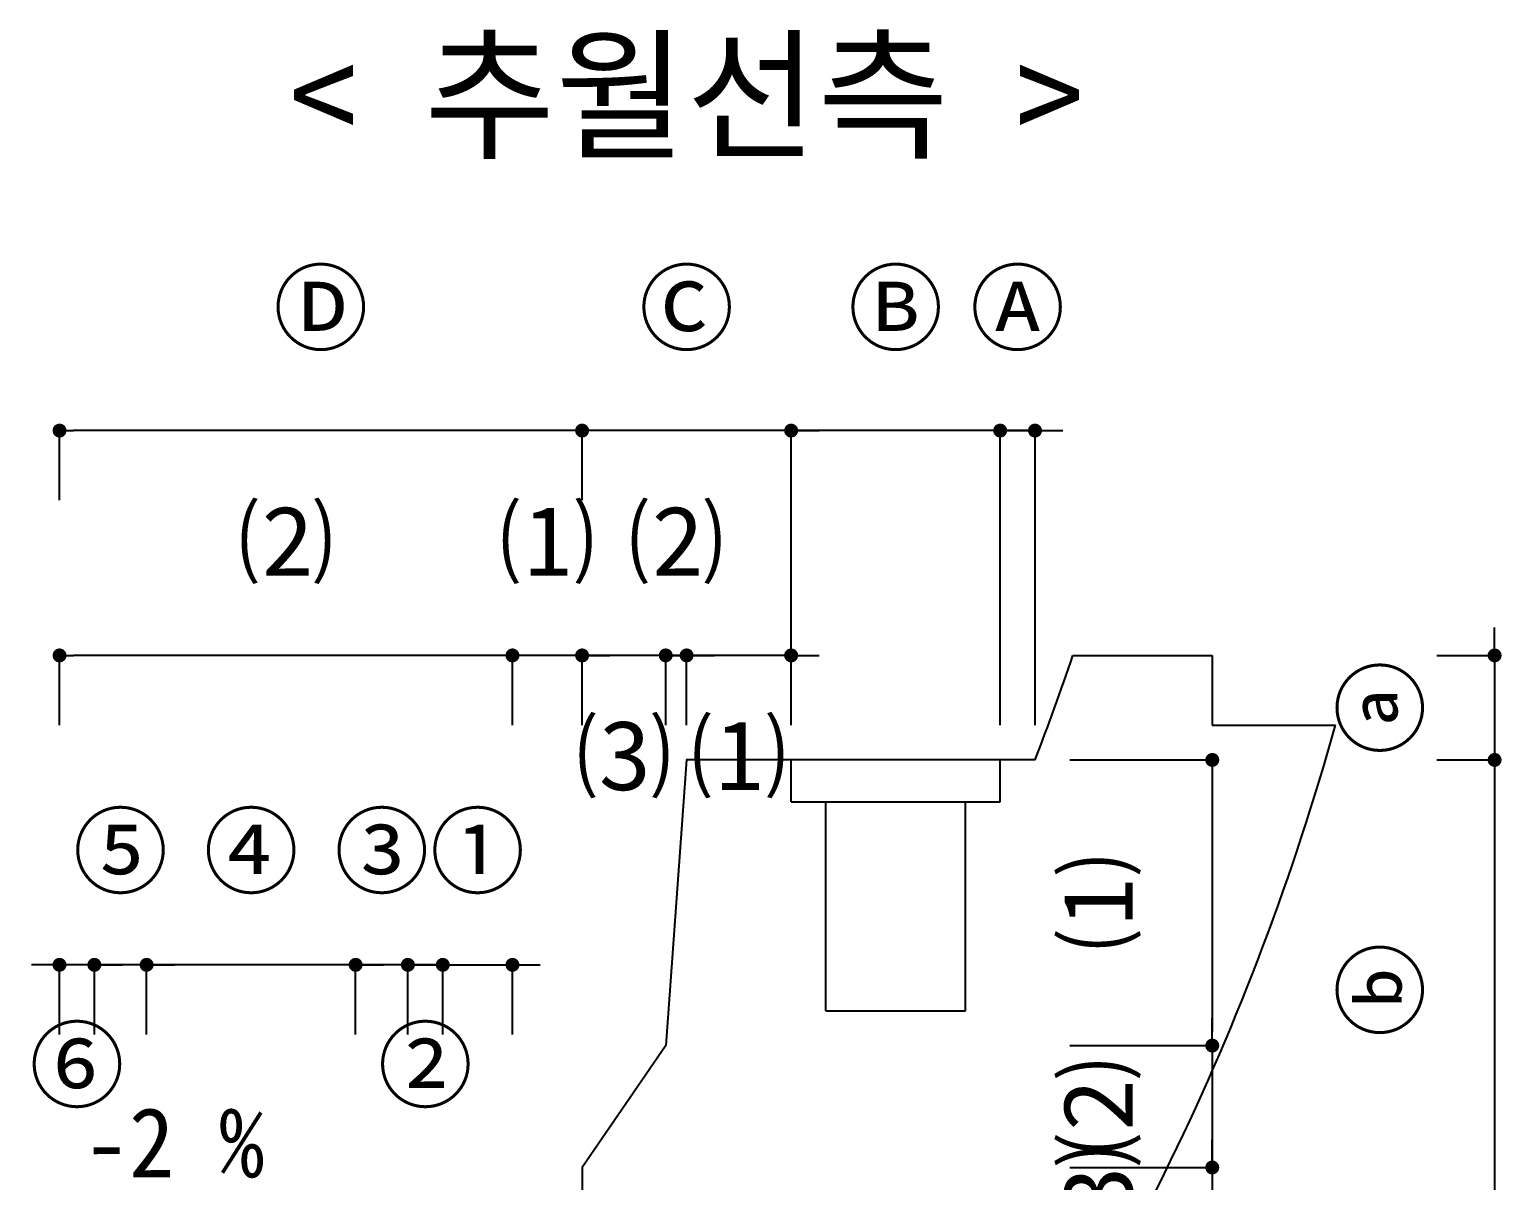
# Model space of a CAD drawing. Header units: millimetres. Extents: x -69382 to 174843, y -46375 to 101648.
# Drawn here: x -22039 to -19927, y -12632 to -10980 of the extents above; entities that cross this region are included whole.
import ezdxf
from ezdxf.enums import TextEntityAlignment as Align

# ---------------------------------------------------------------- set-up
doc = ezdxf.new("R2010")
doc.units = ezdxf.units.MM
doc.header["$LTSCALE"] = 1000
for name, color, linetype in [('CS-CONC-MAJR', 4, 'Continuous'), ('CS-LEAT', 3, 'Continuous'), ('CST-01-02-02-G05-CS-CONC', 4, 'Continuous'), ('DIM1', 1, 'Continuous')]:
    doc.layers.add(name, color=color, linetype=linetype)
doc.styles.add('WGTXT', font='DotumChe.ttf')
doc.dimstyles.new('DIM-01', dxfattribs={"dimscale": 100, "dimtxt": 3, "dimasz": 0.6, "dimexe": 0, "dimexo": 0, "dimgap": 1, "dimtad": 1, "dimdec": 0, "dimrnd": 0.001, "dimzin": 1, "dimdsep": 46, "dimlunit": 6, "dimtxsty": 'WGTXT', "dimblk": 'DOT', "dimcen": 0, "dimclrd": 1, "dimclre": 1, "dimclrt": 3, "dimadec": 4, "dimazin": 0, "dimtfac": 1, "dimtdec": 0, "dimtix": 1, "dimtmove": 2, "dimatfit": 3, "dimldrblk": 'DOT', "dimfxl": 1.5, "dimlwd": -1, "dimarcsym": 0})

# ---------------------------------------------------------------- blocks, each defined once
blk = doc.blocks.new('_Dot')
at = {"layer": 'DIM1'}
blk.add_line((0, 0), (-1, 0), dxfattribs=at)
at = {"layer": 'DIM1', "const_width": 0.5}
blk.add_lwpolyline([(-0.25, 0, 1), (0.25, 0, 1)], format="xyb", close=True, dxfattribs=at)
blk = doc.blocks.new('*D178')
at = {"color": 1, "transparency": 16777216}
for p, q in [((-20666.2, -11555.8), (-20686.2, -11555.8)), ((-20596.2, -11555.8), (-20646.2, -11555.8)), ((-20576.2, -11555.8), (-20556.2, -11555.8))]:
    blk.add_line(p, q, dxfattribs=at)
at = {"color": 1, "linetype": 'ByBlock', "lineweight": -2, "transparency": 16777216}
for p, q in [((-20646.2, -11978.5), (-20646.2, -11555.8)), ((-20596.2, -11978.5), (-20596.2, -11555.8))]:
    blk.add_line(p, q, dxfattribs=at)
at = {"layer": 'Defpoints', "color": 0, "linetype": 'ByBlock', "transparency": 16777216}
for p in [(-20646.2, -11555.8), (-20646.2, -12028.5), (-20596.2, -12028.5)]:
    blk.add_point(p, dxfattribs=at)
at = {"color": 1, "linetype": 'ByBlock', "transparency": 16777216, "xscale": 20, "yscale": 20, "zscale": 20}
blk.add_blockref('_Dot', (-20646.2, -11555.8), dxfattribs=at)
at = {"color": 1, "linetype": 'ByBlock', "transparency": 16777216, "xscale": 20, "yscale": 20, "zscale": 20, "rotation": 180}
blk.add_blockref('_Dot', (-20596.2, -11555.8), dxfattribs=at)
at = {"color": 3, "linetype": 'ByBlock', "transparency": 16777216, "insert": (-20621.2, -11385.9), "char_height": 100, "attachment_point": 5, "style": 'WGTXT'}
blk.add_mtext('Ⓐ', dxfattribs=at)
blk = doc.blocks.new('*D160')
at = {"color": 1, "transparency": 16777216}
for p, q in [((-20966.2, -11555.8), (-20986.2, -11555.8)), ((-20646.2, -11555.8), (-20946.2, -11555.8)), ((-20626.2, -11555.8), (-20606.2, -11555.8))]:
    blk.add_line(p, q, dxfattribs=at)
at = {"color": 1, "linetype": 'ByBlock', "lineweight": -2, "transparency": 16777216}
for p, q in [((-20946.2, -11978.5), (-20946.2, -11555.8)), ((-20646.2, -11978.5), (-20646.2, -11555.8))]:
    blk.add_line(p, q, dxfattribs=at)
at = {"layer": 'Defpoints', "color": 0, "linetype": 'ByBlock', "transparency": 16777216}
for p in [(-20946.2, -11555.8), (-20946.2, -12028.5), (-20646.2, -12028.5)]:
    blk.add_point(p, dxfattribs=at)
at = {"color": 1, "linetype": 'ByBlock', "transparency": 16777216, "xscale": 20, "yscale": 20, "zscale": 20}
blk.add_blockref('_Dot', (-20946.2, -11555.8), dxfattribs=at)
at = {"color": 1, "linetype": 'ByBlock', "transparency": 16777216, "xscale": 20, "yscale": 20, "zscale": 20, "rotation": 180}
blk.add_blockref('_Dot', (-20646.2, -11555.8), dxfattribs=at)
at = {"color": 3, "linetype": 'ByBlock', "transparency": 16777216, "insert": (-20796.2, -11385.9), "char_height": 100, "attachment_point": 5, "style": 'WGTXT'}
blk.add_mtext('Ⓑ', dxfattribs=at)
blk = doc.blocks.new('*D165')
at = {"color": 1, "transparency": 16777216}
for p, q in [((-21146.2, -11878.5), (-21166.2, -11878.5)), ((-21096.2, -11878.5), (-21126.2, -11878.5)), ((-21076.2, -11878.5), (-21056.2, -11878.5))]:
    blk.add_line(p, q, dxfattribs=at)
at = {"color": 1, "linetype": 'ByBlock', "lineweight": -2, "transparency": 16777216}
for p, q in [((-21126.2, -11978.5), (-21126.2, -11878.5)), ((-21096.2, -11978.5), (-21096.2, -11878.5))]:
    blk.add_line(p, q, dxfattribs=at)
at = {"layer": 'Defpoints', "color": 0, "linetype": 'ByBlock', "transparency": 16777216}
for p in [(-21126.2, -11878.5), (-21126.2, -12028.5), (-21096.2, -12028.5)]:
    blk.add_point(p, dxfattribs=at)
at = {"color": 1, "linetype": 'ByBlock', "transparency": 16777216, "xscale": 20, "yscale": 20, "zscale": 20}
blk.add_blockref('_Dot', (-21126.2, -11878.5), dxfattribs=at)
at = {"color": 1, "linetype": 'ByBlock', "transparency": 16777216, "xscale": 20, "yscale": 20, "zscale": 20, "rotation": 180}
blk.add_blockref('_Dot', (-21096.2, -11878.5), dxfattribs=at)
at = {"color": 3, "linetype": 'ByBlock', "transparency": 16777216, "insert": (-21111.2, -11720.9), "char_height": 100, "attachment_point": 5, "style": 'WGTXT'}
blk.add_mtext('⑵', dxfattribs=at)
blk = doc.blocks.new('*D166')
at = {"color": 1, "transparency": 16777216}
for p, q in [((-21266.2, -11878.5), (-21286.2, -11878.5)), ((-21126.2, -11878.5), (-21246.2, -11878.5)), ((-21106.2, -11878.5), (-21086.2, -11878.5))]:
    blk.add_line(p, q, dxfattribs=at)
at = {"color": 1, "linetype": 'ByBlock', "lineweight": -2, "transparency": 16777216}
for p, q in [((-21246.2, -11978.5), (-21246.2, -11878.5)), ((-21126.2, -11978.5), (-21126.2, -11878.5))]:
    blk.add_line(p, q, dxfattribs=at)
at = {"layer": 'Defpoints', "color": 0, "linetype": 'ByBlock', "transparency": 16777216}
for p in [(-21246.2, -11878.5), (-21246.2, -12028.5), (-21126.2, -12028.5)]:
    blk.add_point(p, dxfattribs=at)
at = {"color": 1, "linetype": 'ByBlock', "transparency": 16777216, "xscale": 20, "yscale": 20, "zscale": 20}
blk.add_blockref('_Dot', (-21246.2, -11878.5), dxfattribs=at)
at = {"color": 1, "linetype": 'ByBlock', "transparency": 16777216, "xscale": 20, "yscale": 20, "zscale": 20, "rotation": 180}
blk.add_blockref('_Dot', (-21126.2, -11878.5), dxfattribs=at)
at = {"color": 3, "linetype": 'ByBlock', "transparency": 16777216, "insert": (-21186.2, -12028.5), "char_height": 100, "attachment_point": 5, "style": 'WGTXT'}
blk.add_mtext('⑶', dxfattribs=at)
blk = doc.blocks.new('*D167')
at = {"color": 1, "transparency": 16777216}
for p, q in [((-21366.2, -11878.5), (-21386.2, -11878.5)), ((-21246.2, -11878.5), (-21346.2, -11878.5)), ((-21226.2, -11878.5), (-21206.2, -11878.5))]:
    blk.add_line(p, q, dxfattribs=at)
at = {"color": 1, "linetype": 'ByBlock', "lineweight": -2, "transparency": 16777216}
for p, q in [((-21346.2, -11978.5), (-21346.2, -11878.5)), ((-21246.2, -11978.5), (-21246.2, -11878.5))]:
    blk.add_line(p, q, dxfattribs=at)
at = {"layer": 'Defpoints', "color": 0, "linetype": 'ByBlock', "transparency": 16777216}
for p in [(-21346.2, -11878.5), (-21346.2, -12028.5), (-21246.2, -12028.5)]:
    blk.add_point(p, dxfattribs=at)
at = {"color": 1, "linetype": 'ByBlock', "transparency": 16777216, "xscale": 20, "yscale": 20, "zscale": 20}
blk.add_blockref('_Dot', (-21346.2, -11878.5), dxfattribs=at)
at = {"color": 1, "linetype": 'ByBlock', "transparency": 16777216, "xscale": 20, "yscale": 20, "zscale": 20, "rotation": 180}
blk.add_blockref('_Dot', (-21246.2, -11878.5), dxfattribs=at)
at = {"color": 3, "linetype": 'ByBlock', "transparency": 16777216, "insert": (-21296.2, -11720.9), "char_height": 100, "attachment_point": 5, "style": 'WGTXT'}
blk.add_mtext('⑴', dxfattribs=at)
blk = doc.blocks.new('*D168')
at = {"color": 1, "linetype": 'ByBlock', "lineweight": -2, "transparency": 16777216}
for p, q in [((-21996.2, -11978.5), (-21996.2, -11878.5)), ((-21346.2, -11978.5), (-21346.2, -11878.5))]:
    blk.add_line(p, q, dxfattribs=at)
at = {"color": 1, "transparency": 16777216}
blk.add_line((-21366.2, -11878.5), (-21976.2, -11878.5), dxfattribs=at)
at = {"layer": 'Defpoints', "color": 0, "linetype": 'ByBlock', "transparency": 16777216}
for p in [(-21996.2, -11878.5), (-21996.2, -12028.5), (-21346.2, -12028.5)]:
    blk.add_point(p, dxfattribs=at)
at = {"color": 1, "linetype": 'ByBlock', "transparency": 16777216, "xscale": 20, "yscale": 20, "zscale": 20, "rotation": 180}
blk.add_blockref('_Dot', (-21996.2, -11878.5), dxfattribs=at)
at = {"color": 1, "linetype": 'ByBlock', "transparency": 16777216, "xscale": 20, "yscale": 20, "zscale": 20}
blk.add_blockref('_Dot', (-21346.2, -11878.5), dxfattribs=at)
at = {"color": 3, "linetype": 'ByBlock', "transparency": 16777216, "insert": (-21671.2, -11720.9), "char_height": 100, "attachment_point": 5, "style": 'WGTXT'}
blk.add_mtext('⑵', dxfattribs=at)
blk = doc.blocks.new('*D169')
at = {"color": 1, "transparency": 16777216}
for p, q in [((-21266.2, -11555.8), (-21286.2, -11555.8)), ((-20946.2, -11555.8), (-21246.2, -11555.8)), ((-20926.2, -11555.8), (-20906.2, -11555.8))]:
    blk.add_line(p, q, dxfattribs=at)
at = {"color": 1, "linetype": 'ByBlock', "lineweight": -2, "transparency": 16777216}
for p, q in [((-21246.2, -11655.8), (-21246.2, -11555.8)), ((-20946.2, -11655.8), (-20946.2, -11555.8))]:
    blk.add_line(p, q, dxfattribs=at)
at = {"layer": 'Defpoints', "color": 0, "linetype": 'ByBlock', "transparency": 16777216}
for p in [(-21246.2, -11555.8), (-21246.2, -11705.8), (-20946.2, -11705.8)]:
    blk.add_point(p, dxfattribs=at)
at = {"color": 1, "linetype": 'ByBlock', "transparency": 16777216, "xscale": 20, "yscale": 20, "zscale": 20}
blk.add_blockref('_Dot', (-21246.2, -11555.8), dxfattribs=at)
at = {"color": 1, "linetype": 'ByBlock', "transparency": 16777216, "xscale": 20, "yscale": 20, "zscale": 20, "rotation": 180}
blk.add_blockref('_Dot', (-20946.2, -11555.8), dxfattribs=at)
at = {"color": 3, "linetype": 'ByBlock', "transparency": 16777216, "insert": (-21096.2, -11385.9), "char_height": 100, "attachment_point": 5, "style": 'WGTXT'}
blk.add_mtext('Ⓒ', dxfattribs=at)
blk = doc.blocks.new('*D162')
at = {"color": 1, "linetype": 'ByBlock', "lineweight": -2, "transparency": 16777216}
for p, q in [((-20546.2, -12028.5), (-20341.8, -12028.5)), ((-20546.2, -12438.5), (-20341.8, -12438.5))]:
    blk.add_line(p, q, dxfattribs=at)
at = {"color": 1, "transparency": 16777216}
blk.add_line((-20341.8, -12048.5), (-20341.8, -12418.5), dxfattribs=at)
at = {"layer": 'Defpoints', "color": 0, "linetype": 'ByBlock', "transparency": 16777216}
for p in [(-20596.2, -12028.5), (-20596.2, -12438.5), (-20341.8, -12438.5)]:
    blk.add_point(p, dxfattribs=at)
at = {"color": 1, "linetype": 'ByBlock', "transparency": 16777216, "xscale": 20, "yscale": 20, "zscale": 20}
for p, rotation in [((-20341.8, -12028.5), 90), ((-20341.8, -12438.5), 270)]:
    blk.add_blockref('_Dot', p, dxfattribs=dict(at, rotation=rotation))
at = {"color": 3, "linetype": 'ByBlock', "transparency": 16777216, "insert": (-20499.4, -12233.5), "char_height": 100, "attachment_point": 5, "rotation": 90, "style": 'WGTXT'}
blk.add_mtext('⑴', dxfattribs=at)
blk = doc.blocks.new('*D163')
at = {"color": 1, "transparency": 16777216}
for p, q in [((-20341.8, -12418.5), (-20341.8, -12398.5)), ((-20341.8, -12438.5), (-20341.8, -12613.5)), ((-20341.8, -12633.5), (-20341.8, -12653.5))]:
    blk.add_line(p, q, dxfattribs=at)
at = {"color": 1, "linetype": 'ByBlock', "lineweight": -2, "transparency": 16777216}
for p, q in [((-20546.2, -12438.5), (-20341.8, -12438.5)), ((-20546.2, -12613.5), (-20341.8, -12613.5))]:
    blk.add_line(p, q, dxfattribs=at)
at = {"layer": 'Defpoints', "color": 0, "linetype": 'ByBlock', "transparency": 16777216}
for p in [(-20596.2, -12438.5), (-20596.2, -12613.5), (-20341.8, -12613.5)]:
    blk.add_point(p, dxfattribs=at)
at = {"color": 1, "linetype": 'ByBlock', "transparency": 16777216, "xscale": 20, "yscale": 20, "zscale": 20}
for p, rotation in [((-20341.8, -12438.5), 270), ((-20341.8, -12613.5), 90)]:
    blk.add_blockref('_Dot', p, dxfattribs=dict(at, rotation=rotation))
at = {"color": 3, "linetype": 'ByBlock', "transparency": 16777216, "insert": (-20499.4, -12526), "char_height": 100, "attachment_point": 5, "rotation": 90, "style": 'WGTXT'}
blk.add_mtext('⑵', dxfattribs=at)
blk = doc.blocks.new('*D164')
at = {"color": 1, "transparency": 16777216}
for p, q in [((-20341.8, -12593.5), (-20341.8, -12573.5)), ((-20341.8, -12613.5), (-20341.8, -12688.5)), ((-20341.8, -12708.5), (-20341.8, -12728.5))]:
    blk.add_line(p, q, dxfattribs=at)
at = {"color": 1, "linetype": 'ByBlock', "lineweight": -2, "transparency": 16777216}
for p, q in [((-20546.2, -12613.5), (-20341.8, -12613.5)), ((-20546.2, -12688.5), (-20341.8, -12688.5))]:
    blk.add_line(p, q, dxfattribs=at)
at = {"layer": 'Defpoints', "color": 0, "linetype": 'ByBlock', "transparency": 16777216}
for p in [(-20596.2, -12613.5), (-20596.2, -12688.5), (-20341.8, -12688.5)]:
    blk.add_point(p, dxfattribs=at)
at = {"color": 1, "linetype": 'ByBlock', "transparency": 16777216, "xscale": 20, "yscale": 20, "zscale": 20}
for p, rotation in [((-20341.8, -12613.5), 270), ((-20341.8, -12688.5), 90)]:
    blk.add_blockref('_Dot', p, dxfattribs=dict(at, rotation=rotation))
at = {"color": 3, "linetype": 'ByBlock', "transparency": 16777216, "insert": (-20499.4, -12651), "char_height": 100, "attachment_point": 5, "rotation": 90, "style": 'WGTXT'}
blk.add_mtext('⑶', dxfattribs=at)
blk = doc.blocks.new('*D156')
at = {"color": 1, "transparency": 16777216}
for p, q in [((-19936.6, -11858.5), (-19936.6, -11838.5)), ((-19936.6, -11878.5), (-19936.6, -12028.5)), ((-19936.6, -12048.5), (-19936.6, -12068.5))]:
    blk.add_line(p, q, dxfattribs=at)
at = {"color": 1, "linetype": 'ByBlock', "lineweight": -2, "transparency": 16777216}
for p, q in [((-20019.7, -11878.5), (-19936.6, -11878.5)), ((-20019.7, -12028.5), (-19936.6, -12028.5))]:
    blk.add_line(p, q, dxfattribs=at)
at = {"layer": 'Defpoints', "color": 0, "linetype": 'ByBlock', "transparency": 16777216}
for p in [(-20069.7, -11878.5), (-20069.7, -12028.5), (-19936.6, -12028.5)]:
    blk.add_point(p, dxfattribs=at)
at = {"color": 1, "linetype": 'ByBlock', "transparency": 16777216, "xscale": 20, "yscale": 20, "zscale": 20}
for p, rotation in [((-19936.6, -11878.5), 270), ((-19936.6, -12028.5), 90)]:
    blk.add_blockref('_Dot', p, dxfattribs=dict(at, rotation=rotation))
at = {"color": 3, "linetype": 'ByBlock', "transparency": 16777216, "insert": (-20093.7, -11953.5), "char_height": 100, "attachment_point": 5, "rotation": 90, "style": 'WGTXT'}
blk.add_mtext('ⓐ', dxfattribs=at)
blk = doc.blocks.new('*D157')
at = {"color": 1, "linetype": 'ByBlock', "lineweight": -2, "transparency": 16777216}
for p, q in [((-20019.7, -12028.5), (-19936.6, -12028.5)), ((-20019.7, -12688.5), (-19936.6, -12688.5))]:
    blk.add_line(p, q, dxfattribs=at)
at = {"color": 1, "transparency": 16777216}
blk.add_line((-19936.6, -12048.5), (-19936.6, -12668.5), dxfattribs=at)
at = {"layer": 'Defpoints', "color": 0, "linetype": 'ByBlock', "transparency": 16777216}
for p in [(-20069.7, -12028.5), (-20069.7, -12688.5), (-19936.6, -12688.5)]:
    blk.add_point(p, dxfattribs=at)
at = {"color": 1, "linetype": 'ByBlock', "transparency": 16777216, "xscale": 20, "yscale": 20, "zscale": 20}
for p, rotation in [((-19936.6, -12028.5), 90), ((-19936.6, -12688.5), 270)]:
    blk.add_blockref('_Dot', p, dxfattribs=dict(at, rotation=rotation))
at = {"color": 3, "linetype": 'ByBlock', "transparency": 16777216, "insert": (-20093.7, -12358.5), "char_height": 100, "attachment_point": 5, "rotation": 90, "style": 'WGTXT'}
blk.add_mtext('ⓑ', dxfattribs=at)
blk = doc.blocks.new('*D145')
at = {"color": 1, "transparency": 16777216}
for p, q in [((-21591.2, -12322.6), (-21611.2, -12322.6)), ((-21496.2, -12322.6), (-21571.2, -12322.6)), ((-21476.2, -12322.6), (-21456.2, -12322.6))]:
    blk.add_line(p, q, dxfattribs=at)
at = {"color": 1, "linetype": 'ByBlock', "lineweight": -2, "transparency": 16777216}
for p, q in [((-21571.2, -12422.6), (-21571.2, -12322.6)), ((-21496.2, -12422.6), (-21496.2, -12322.6))]:
    blk.add_line(p, q, dxfattribs=at)
at = {"layer": 'Defpoints', "color": 0, "linetype": 'ByBlock', "transparency": 16777216}
for p in [(-21571.2, -12322.6), (-21571.2, -12472.6), (-21496.2, -12472.6)]:
    blk.add_point(p, dxfattribs=at)
at = {"color": 1, "linetype": 'ByBlock', "transparency": 16777216, "xscale": 20, "yscale": 20, "zscale": 20}
blk.add_blockref('_Dot', (-21571.2, -12322.6), dxfattribs=at)
at = {"color": 1, "linetype": 'ByBlock', "transparency": 16777216, "xscale": 20, "yscale": 20, "zscale": 20, "rotation": 180}
blk.add_blockref('_Dot', (-21496.2, -12322.6), dxfattribs=at)
at = {"color": 3, "linetype": 'ByBlock', "transparency": 16777216, "insert": (-21533.7, -12165.5), "char_height": 100, "attachment_point": 5, "style": 'WGTXT'}
blk.add_mtext('③', dxfattribs=at)
blk = doc.blocks.new('*D146')
at = {"color": 1, "transparency": 16777216}
for p, q in [((-21891.2, -12322.6), (-21911.2, -12322.6)), ((-21571.2, -12322.6), (-21871.2, -12322.6)), ((-21551.2, -12322.6), (-21531.2, -12322.6))]:
    blk.add_line(p, q, dxfattribs=at)
at = {"color": 1, "linetype": 'ByBlock', "lineweight": -2, "transparency": 16777216}
for p, q in [((-21871.2, -12422.6), (-21871.2, -12322.6)), ((-21571.2, -12422.6), (-21571.2, -12322.6))]:
    blk.add_line(p, q, dxfattribs=at)
at = {"layer": 'Defpoints', "color": 0, "linetype": 'ByBlock', "transparency": 16777216}
for p in [(-21871.2, -12322.6), (-21871.2, -12472.6), (-21571.2, -12472.6)]:
    blk.add_point(p, dxfattribs=at)
at = {"color": 1, "linetype": 'ByBlock', "transparency": 16777216, "xscale": 20, "yscale": 20, "zscale": 20}
blk.add_blockref('_Dot', (-21871.2, -12322.6), dxfattribs=at)
at = {"color": 1, "linetype": 'ByBlock', "transparency": 16777216, "xscale": 20, "yscale": 20, "zscale": 20, "rotation": 180}
blk.add_blockref('_Dot', (-21571.2, -12322.6), dxfattribs=at)
at = {"color": 3, "linetype": 'ByBlock', "transparency": 16777216, "insert": (-21721.2, -12165.5), "char_height": 100, "attachment_point": 5, "style": 'WGTXT'}
blk.add_mtext('④', dxfattribs=at)
blk = doc.blocks.new('*D147')
at = {"color": 1, "transparency": 16777216}
for p, q in [((-21966.2, -12322.6), (-21986.2, -12322.6)), ((-21871.2, -12322.6), (-21946.2, -12322.6)), ((-21851.2, -12322.6), (-21831.2, -12322.6))]:
    blk.add_line(p, q, dxfattribs=at)
at = {"color": 1, "linetype": 'ByBlock', "lineweight": -2, "transparency": 16777216}
for p, q in [((-21946.2, -12422.6), (-21946.2, -12322.6)), ((-21871.2, -12422.6), (-21871.2, -12322.6))]:
    blk.add_line(p, q, dxfattribs=at)
at = {"layer": 'Defpoints', "color": 0, "linetype": 'ByBlock', "transparency": 16777216}
for p in [(-21946.2, -12322.6), (-21946.2, -12472.6), (-21871.2, -12472.6)]:
    blk.add_point(p, dxfattribs=at)
at = {"color": 1, "linetype": 'ByBlock', "transparency": 16777216, "xscale": 20, "yscale": 20, "zscale": 20}
blk.add_blockref('_Dot', (-21946.2, -12322.6), dxfattribs=at)
at = {"color": 1, "linetype": 'ByBlock', "transparency": 16777216, "xscale": 20, "yscale": 20, "zscale": 20, "rotation": 180}
blk.add_blockref('_Dot', (-21871.2, -12322.6), dxfattribs=at)
at = {"color": 3, "linetype": 'ByBlock', "transparency": 16777216, "insert": (-21908.7, -12165.5), "char_height": 100, "attachment_point": 5, "style": 'WGTXT'}
blk.add_mtext('⑤', dxfattribs=at)
blk = doc.blocks.new('*D154')
at = {"color": 1, "transparency": 16777216}
for p, q in [((-22016.2, -12322.6), (-22036.2, -12322.6)), ((-21946.2, -12322.6), (-21996.2, -12322.6)), ((-21926.2, -12322.6), (-21906.2, -12322.6))]:
    blk.add_line(p, q, dxfattribs=at)
at = {"color": 1, "linetype": 'ByBlock', "lineweight": -2, "transparency": 16777216}
for p, q in [((-21996.2, -12422.6), (-21996.2, -12322.6)), ((-21946.2, -12422.6), (-21946.2, -12322.6))]:
    blk.add_line(p, q, dxfattribs=at)
at = {"layer": 'Defpoints', "color": 0, "linetype": 'ByBlock', "transparency": 16777216}
for p in [(-21996.2, -12322.6), (-21996.2, -12472.6), (-21946.2, -12472.6)]:
    blk.add_point(p, dxfattribs=at)
at = {"color": 1, "linetype": 'ByBlock', "transparency": 16777216, "xscale": 20, "yscale": 20, "zscale": 20}
blk.add_blockref('_Dot', (-21996.2, -12322.6), dxfattribs=at)
at = {"color": 1, "linetype": 'ByBlock', "transparency": 16777216, "xscale": 20, "yscale": 20, "zscale": 20, "rotation": 180}
blk.add_blockref('_Dot', (-21946.2, -12322.6), dxfattribs=at)
at = {"color": 3, "linetype": 'ByBlock', "transparency": 16777216, "insert": (-21971.2, -12472.6), "char_height": 100, "attachment_point": 5, "style": 'WGTXT'}
blk.add_mtext('⑥', dxfattribs=at)
blk = doc.blocks.new('*D155')
at = {"color": 1, "transparency": 16777216}
for p, q in [((-21516.2, -12322.6), (-21536.2, -12322.6)), ((-21496.2, -12322.6), (-21446.2, -12322.6)), ((-21426.2, -12322.6), (-21406.2, -12322.6))]:
    blk.add_line(p, q, dxfattribs=at)
at = {"color": 1, "linetype": 'ByBlock', "lineweight": -2, "transparency": 16777216}
for p, q in [((-21496.2, -12422.6), (-21496.2, -12322.6)), ((-21446.2, -12422.6), (-21446.2, -12322.6))]:
    blk.add_line(p, q, dxfattribs=at)
at = {"layer": 'Defpoints', "color": 0, "linetype": 'ByBlock', "transparency": 16777216}
for p in [(-21446.2, -12322.6), (-21496.2, -12472.6), (-21446.2, -12472.6)]:
    blk.add_point(p, dxfattribs=at)
at = {"color": 1, "linetype": 'ByBlock', "transparency": 16777216, "xscale": 20, "yscale": 20, "zscale": 20}
blk.add_blockref('_Dot', (-21496.2, -12322.6), dxfattribs=at)
at = {"color": 1, "linetype": 'ByBlock', "transparency": 16777216, "xscale": 20, "yscale": 20, "zscale": 20, "rotation": 180}
blk.add_blockref('_Dot', (-21446.2, -12322.6), dxfattribs=at)
at = {"color": 3, "linetype": 'ByBlock', "transparency": 16777216, "insert": (-21471.2, -12472.6), "char_height": 100, "attachment_point": 5, "style": 'WGTXT'}
blk.add_mtext('②', dxfattribs=at)
blk = doc.blocks.new('*D153')
at = {"color": 1, "linetype": 'ByBlock', "lineweight": -2, "transparency": 16777216}
for p, q in [((-21996.2, -11655.8), (-21996.2, -11555.8)), ((-21246.2, -11655.8), (-21246.2, -11555.8))]:
    blk.add_line(p, q, dxfattribs=at)
at = {"color": 1, "transparency": 16777216}
blk.add_line((-21266.2, -11555.8), (-21976.2, -11555.8), dxfattribs=at)
at = {"layer": 'Defpoints', "color": 0, "linetype": 'ByBlock', "transparency": 16777216}
for p in [(-21996.2, -11555.8), (-21996.2, -11705.8), (-21246.2, -11705.8)]:
    blk.add_point(p, dxfattribs=at)
at = {"color": 1, "linetype": 'ByBlock', "transparency": 16777216, "xscale": 20, "yscale": 20, "zscale": 20, "rotation": 180}
blk.add_blockref('_Dot', (-21996.2, -11555.8), dxfattribs=at)
at = {"color": 1, "linetype": 'ByBlock', "transparency": 16777216, "xscale": 20, "yscale": 20, "zscale": 20}
blk.add_blockref('_Dot', (-21246.2, -11555.8), dxfattribs=at)
at = {"color": 3, "linetype": 'ByBlock', "transparency": 16777216, "insert": (-21621.2, -11385.9), "char_height": 100, "attachment_point": 5, "style": 'WGTXT'}
blk.add_mtext('Ⓓ', dxfattribs=at)
blk = doc.blocks.new('*D152')
at = {"color": 1, "transparency": 16777216}
for p, q in [((-21466.2, -12322.6), (-21486.2, -12322.6)), ((-21446.2, -12322.6), (-21346.2, -12322.6)), ((-21326.2, -12322.6), (-21306.2, -12322.6))]:
    blk.add_line(p, q, dxfattribs=at)
at = {"color": 1, "linetype": 'ByBlock', "lineweight": -2, "transparency": 16777216}
for p, q in [((-21446.2, -12422.6), (-21446.2, -12322.6)), ((-21346.2, -12422.6), (-21346.2, -12322.6))]:
    blk.add_line(p, q, dxfattribs=at)
at = {"layer": 'Defpoints', "color": 0, "linetype": 'ByBlock', "transparency": 16777216}
for p in [(-21346.2, -12322.6), (-21446.2, -12472.6), (-21346.2, -12472.6)]:
    blk.add_point(p, dxfattribs=at)
at = {"color": 1, "linetype": 'ByBlock', "transparency": 16777216, "xscale": 20, "yscale": 20, "zscale": 20}
blk.add_blockref('_Dot', (-21446.2, -12322.6), dxfattribs=at)
at = {"color": 1, "linetype": 'ByBlock', "transparency": 16777216, "xscale": 20, "yscale": 20, "zscale": 20, "rotation": 180}
blk.add_blockref('_Dot', (-21346.2, -12322.6), dxfattribs=at)
at = {"color": 3, "linetype": 'ByBlock', "transparency": 16777216, "insert": (-21396.2, -12165.5), "char_height": 100, "attachment_point": 5, "style": 'WGTXT'}
blk.add_mtext('①', dxfattribs=at)
blk = doc.blocks.new('*D177')
at = {"color": 1, "transparency": 16777216}
for p, q in [((-21116.2, -11878.5), (-21136.2, -11878.5)), ((-20946.2, -11878.5), (-21096.2, -11878.5)), ((-20926.2, -11878.5), (-20906.2, -11878.5))]:
    blk.add_line(p, q, dxfattribs=at)
at = {"color": 1, "linetype": 'ByBlock', "lineweight": -2, "transparency": 16777216}
for p, q in [((-21096.2, -11978.5), (-21096.2, -11878.5)), ((-20946.2, -11978.5), (-20946.2, -11878.5))]:
    blk.add_line(p, q, dxfattribs=at)
at = {"layer": 'Defpoints', "color": 0, "linetype": 'ByBlock', "transparency": 16777216}
for p in [(-21096.2, -11878.5), (-21096.2, -12028.5), (-20946.2, -12028.5)]:
    blk.add_point(p, dxfattribs=at)
at = {"color": 1, "linetype": 'ByBlock', "transparency": 16777216, "xscale": 20, "yscale": 20, "zscale": 20}
blk.add_blockref('_Dot', (-21096.2, -11878.5), dxfattribs=at)
at = {"color": 1, "linetype": 'ByBlock', "transparency": 16777216, "xscale": 20, "yscale": 20, "zscale": 20, "rotation": 180}
blk.add_blockref('_Dot', (-20946.2, -11878.5), dxfattribs=at)
at = {"color": 3, "linetype": 'ByBlock', "transparency": 16777216, "insert": (-21021.2, -12028.5), "char_height": 100, "attachment_point": 5, "style": 'WGTXT'}
blk.add_mtext('⑴', dxfattribs=at)

msp = doc.modelspace()

# ---------------------------------------------------------------- linework, layer by layer
at = {"layer": 'CS-CONC-MAJR'}
for p, q in [((-20946.1794, -12088.4655), (-20946.1794, -12028.4655)), ((-20646.1794, -12088.4655), (-20646.1794, -12028.4655)), ((-20946.1794, -12088.4655), (-20646.1794, -12088.4655)), ((-20896.1794, -12388.4655), (-20896.1794, -12088.4655)), ((-20696.1794, -12388.4655), (-20696.1794, -12088.4655)), ((-20896.1794, -12388.4655), (-20696.1794, -12388.4655))]:
    msp.add_line(p, q, dxfattribs=at)
msp.add_lwpolyline([(-20596.1794, -12028.4655), (-20646.1794, -12028.4655), (-20946.1794, -12028.4655), (-21096.1794, -12028.4655), (-21126.1794, -12438.4655), (-21246.1794, -12613.4655), (-21246.1794, -12688.4655)], dxfattribs=at)
for centre, radius, start, end in [((-23588.8939, -10858.378), 3213.3229, 338.6455617, 341.4908774), ((-23739.6658, -10984.8906), 3710.1417, 323.8125501, 344.4666215)]:
    msp.add_arc(centre, radius, start, end, dxfattribs=at)
at = {"layer": 'CST-01-02-02-G05-CS-CONC'}
for p, q in [((-20541.7861, -11878.4655), (-20341.7861, -11878.4655)), ((-20341.7861, -11878.4655), (-20341.7861, -11978.4655)), ((-20341.7861, -11978.4655), (-20165.0385, -11978.4655))]:
    msp.add_line(p, q, dxfattribs=at)

# ---------------------------------------------------------------- texts
at = {"layer": 'CS-LEAT', "style": 'WGTXT'}
msp.add_text('< 추월선측 >', height=150, dxfattribs=at).set_placement((-21096.3792, -11149.5993), align=Align.CENTER)
msp.add_text('-2 %%%', height=100, rotation=0.15, dxfattribs=at).set_placement((-21960.7616, -12627.8957))

# ---------------------------------------------------------------- dimensions: what is measured, and where the dimension line sits
at = {"linetype": 'ByBlock'}
for base, p1, p2, angle, text, picture, middle in [((-21996.1794, -11555.7903), (-21246.1794, -11705.7903), (-21996.1794, -11705.7903), 180, 'Ⓓ', '*D153', (-21621.1794, -11385.9039)), ((-21246.1794, -11555.7903), (-20946.1794, -11705.7903), (-21246.1794, -11705.7903), 180, 'Ⓒ', '*D169', (-21096.1794, -11385.9039)), ((-20946.1794, -11555.7903), (-20646.1794, -12028.4655), (-20946.1794, -12028.4655), 180, 'Ⓑ', '*D160', (-20796.1794, -11385.9039)), ((-20646.1794, -11555.7903), (-20596.1794, -12028.4655), (-20646.1794, -12028.4655), 180, 'Ⓐ', '*D178', (-20621.1794, -11385.9039)), ((-21996.1794, -11878.4655), (-21346.1794, -12028.4655), (-21996.1794, -12028.4655), 180, '⑵', '*D168', (-21671.1794, -11720.8756)), ((-21346.1794, -11878.4655), (-21246.1794, -12028.4655), (-21346.1794, -12028.4655), 180, '⑴', '*D167', (-21296.1794, -11720.8756)), ((-21126.1794, -11878.4655), (-21096.1794, -12028.4655), (-21126.1794, -12028.4655), 180, '⑵', '*D165', (-21111.1794, -11720.8756)), ((-19936.6087, -12028.4655), (-20069.7068, -11878.4655), (-20069.7068, -12028.4655), 90, 'ⓐ', '*D156', (-20093.666, -11953.4655)), ((-20341.7861, -12438.4655), (-20596.1794, -12028.4655), (-20596.1794, -12438.4655), 90, '⑴', '*D162', (-20499.376, -12233.4655)), ((-19936.6087, -12688.4655), (-20069.7068, -12028.4655), (-20069.7068, -12688.4655), 90, 'ⓑ', '*D157', (-20093.666, -12358.4655)), ((-21946.1794, -12322.5564), (-21871.1794, -12472.5564), (-21946.1794, -12472.5564), 180, '⑤', '*D147', (-21908.6794, -12165.4991)), ((-21871.1794, -12322.5564), (-21571.1794, -12472.5564), (-21871.1794, -12472.5564), 180, '④', '*D146', (-21721.1794, -12165.4991)), ((-21571.1794, -12322.5564), (-21496.1794, -12472.5564), (-21571.1794, -12472.5564), 180, '③', '*D145', (-21533.6794, -12165.4991)), ((-20341.7861, -12613.4655), (-20596.1794, -12438.4655), (-20596.1794, -12613.4655), 90, '⑵', '*D163', (-20499.376, -12525.9655)), ((-20341.7861, -12688.4655), (-20596.1794, -12613.4655), (-20596.1794, -12688.4655), 90, '⑶', '*D164', (-20499.376, -12650.9655))]:
    dim = msp.add_linear_dim(base=base, p1=p1, p2=p2, angle=angle, text=text, dimstyle='DIM-01', override={"dimtxt": 1, "dimasz": 0.2, "dimexo": 0.5, "dimfxl": 1.25}, dxfattribs=at)
    dim.commit()
    dim.dimension.update_dxf_attribs({"geometry": picture, "text_midpoint": middle})
for base, p1, p2, text, picture, middle in [((-21246.1794, -11878.4655), (-21126.1794, -12028.4655), (-21246.1794, -12028.4655), '⑶', '*D166', (-21186.1794, -12028.4655)), ((-21096.1794, -11878.4655), (-20946.1794, -12028.4655), (-21096.1794, -12028.4655), '⑴', '*D177', (-21021.1794, -12028.4655)), ((-21996.1794, -12322.5564), (-21946.1794, -12472.5564), (-21996.1794, -12472.5564), '⑥', '*D154', (-21971.1794, -12472.5564))]:
    dim = msp.add_linear_dim(base=base, p1=p1, p2=p2, angle=180, text=text, dimstyle='DIM-01', override={"dimtxt": 1, "dimasz": 0.2, "dimexo": 0.5, "dimfxl": 1.25}, dxfattribs=at)
    dim.commit()
    dim.dimension.update_dxf_attribs({"geometry": picture, "text_midpoint": middle, "dimtype": 160})
dim = msp.add_linear_dim(base=(-21346.1794, -12322.5564), p1=(-21446.1794, -12472.5564), p2=(-21346.1794, -12472.5564), text='①', dimstyle='DIM-01', override={"dimtxt": 1, "dimasz": 0.2, "dimexo": 0.5, "dimfxl": 1.25}, dxfattribs=at)
dim.commit()
dim.dimension.update_dxf_attribs({"geometry": '*D152', "text_midpoint": (-21396.1794, -12165.4991)})
dim = msp.add_linear_dim(base=(-21446.1794, -12322.5564), p1=(-21496.1794, -12472.5564), p2=(-21446.1794, -12472.5564), text='②', dimstyle='DIM-01', override={"dimtxt": 1, "dimasz": 0.2, "dimexo": 0.5, "dimfxl": 1.25}, dxfattribs=at)
dim.commit()
dim.dimension.update_dxf_attribs({"geometry": '*D155', "text_midpoint": (-21471.1794, -12472.5564), "dimtype": 160})

doc.saveas('drawing.dxf')
